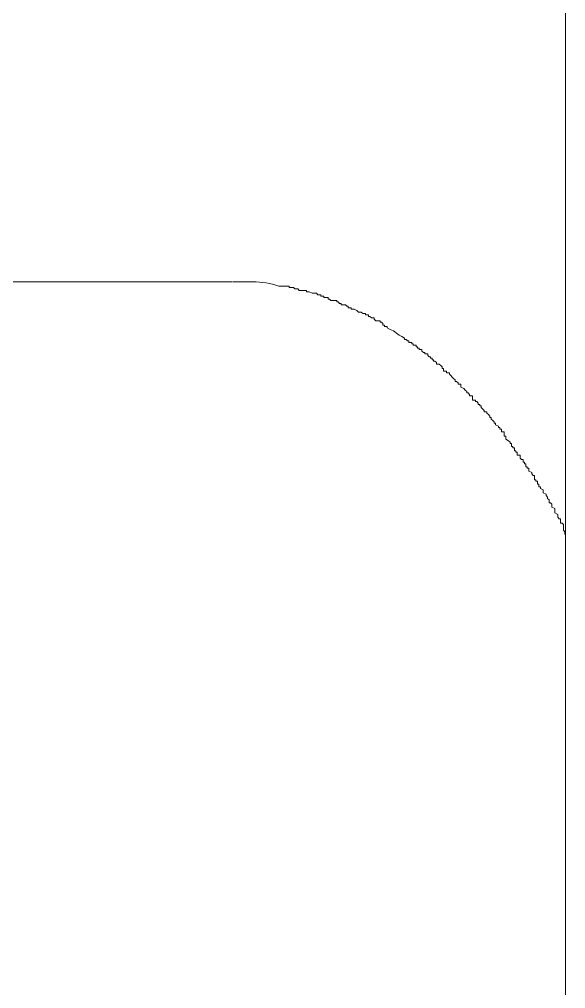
# Model space of a CAD drawing. Header units: millimetres. Extents: x 5194 to 16594, y 329 to 7592.
# Drawn here: x 11540.21 to 11548.72, y 4067.53 to 4082.61 of the extents above; entities that cross this region are included whole.
import ezdxf

# ---------------------------------------------------------------- set-up
doc = ezdxf.new("R2010")
doc.units = ezdxf.units.MM
doc.header["$MEASUREMENT"] = 0
doc.layers.add('PDF_Geometry', color=7, linetype='Continuous', true_color=0x231f20)

msp = doc.modelspace()

# ---------------------------------------------------------------- linework, layer by layer
at = {"layer": 'PDF_Geometry', "color": 0, "lineweight": 9}
for p, q in [((11548.715, 4105.18), (11548.715, 3860.06)), ((11514.894, 4078.53), (11543.522, 4078.53)), ((11543.532, 4078.53), (11543.554, 4078.53)), ((11543.554, 4078.53), (11543.577, 4078.53)), ((11544.386, 4078.462), (11544.409, 4078.462)), ((11544.409, 4078.462), (11544.409, 4078.44)), ((11544.409, 4078.44), (11544.431, 4078.44)), ((11544.431, 4078.44), (11544.454, 4078.44)), ((11544.454, 4078.44), (11544.476, 4078.44)), ((11544.476, 4078.44), (11544.499, 4078.417)), ((11544.499, 4078.417), (11544.544, 4078.417)), ((11544.544, 4078.417), (11544.566, 4078.395)), ((11544.566, 4078.395), (11544.589, 4078.395)), ((11544.589, 4078.395), (11544.611, 4078.395)), ((11544.611, 4078.395), (11544.634, 4078.395)), ((11544.634, 4078.395), (11544.656, 4078.395)), ((11544.656, 4078.395), (11544.679, 4078.395)), ((11544.679, 4078.395), (11544.679, 4078.373)), ((11544.679, 4078.373), (11544.724, 4078.373)), ((11544.724, 4078.373), (11544.769, 4078.35)), ((11544.769, 4078.35), (11544.791, 4078.35)), ((11544.791, 4078.35), (11544.814, 4078.35)), ((11544.814, 4078.35), (11544.836, 4078.35)), ((11544.836, 4078.35), (11544.859, 4078.328)), ((11544.859, 4078.328), (11544.903, 4078.328)), ((11544.903, 4078.328), (11544.903, 4078.305)), ((11544.903, 4078.305), (11544.948, 4078.305)), ((11544.948, 4078.305), (11544.948, 4078.283)), ((11544.948, 4078.283), (11544.971, 4078.283)), ((11544.971, 4078.283), (11544.993, 4078.283)), ((11544.993, 4078.283), (11545.016, 4078.283)), ((11545.016, 4078.283), (11545.016, 4078.26)), ((11545.016, 4078.26), (11545.038, 4078.26)), ((11545.038, 4078.26), (11545.061, 4078.238)), ((11545.061, 4078.238), (11545.106, 4078.238)), ((11545.106, 4078.238), (11545.128, 4078.238)), ((11545.128, 4078.238), (11545.151, 4078.238)), ((11545.151, 4078.238), (11545.151, 4078.215)), ((11545.151, 4078.215), (11545.173, 4078.215)), ((11545.173, 4078.215), (11545.196, 4078.193)), ((11545.196, 4078.193), (11545.218, 4078.193)), ((11545.218, 4078.193), (11545.218, 4078.17)), ((11545.218, 4078.17), (11545.241, 4078.17)), ((11545.241, 4078.17), (11545.286, 4078.17)), ((11545.286, 4078.17), (11545.308, 4078.148)), ((11545.308, 4078.148), (11545.331, 4078.148)), ((11545.331, 4078.148), (11545.331, 4078.125)), ((11545.331, 4078.125), (11545.353, 4078.125)), ((11545.353, 4078.125), (11545.376, 4078.125)), ((11545.376, 4078.125), (11545.376, 4078.103)), ((11545.376, 4078.103), (11545.398, 4078.103)), ((11545.398, 4078.103), (11545.421, 4078.103)), ((11545.421, 4078.103), (11545.466, 4078.08)), ((11545.466, 4078.08), (11545.488, 4078.058)), ((11545.488, 4078.058), (11545.511, 4078.058)), ((11545.511, 4078.058), (11545.533, 4078.058)), ((11545.533, 4078.058), (11545.556, 4078.035)), ((11545.556, 4078.035), (11545.578, 4078.035)), ((11545.578, 4078.035), (11545.601, 4078.035)), ((11545.601, 4078.035), (11545.601, 4078.013)), ((11545.601, 4078.013), (11545.646, 4078.013)), ((11545.646, 4078.013), (11545.646, 4077.99)), ((11545.646, 4077.99), (11545.668, 4077.99)), ((11545.668, 4077.99), (11545.691, 4077.968)), ((11545.691, 4077.968), (11545.713, 4077.968)), ((11545.713, 4077.968), (11545.736, 4077.968)), ((11545.736, 4077.968), (11545.736, 4077.945)), ((11545.736, 4077.945), (11545.758, 4077.923)), ((11545.758, 4077.923), (11545.781, 4077.923)), ((11545.781, 4077.923), (11545.826, 4077.923)), ((11545.826, 4077.923), (11545.826, 4077.9)), ((11545.826, 4077.9), (11545.848, 4077.9)), ((11545.848, 4077.9), (11545.871, 4077.878)), ((11545.871, 4077.878), (11545.871, 4077.855)), ((11545.871, 4077.855), (11545.893, 4077.855)), ((11545.893, 4077.855), (11545.893, 4077.833)), ((11545.893, 4077.833), (11545.915, 4077.833)), ((11545.915, 4077.833), (11545.938, 4077.833)), ((11545.938, 4077.833), (11545.938, 4077.81)), ((11545.938, 4077.81), (11545.983, 4077.788)), ((11546.163, 4077.675), (11546.208, 4077.653)), ((11546.208, 4077.653), (11546.208, 4077.63)), ((11546.208, 4077.63), (11546.23, 4077.63)), ((11546.23, 4077.63), (11546.253, 4077.608)), ((11546.253, 4077.608), (11546.275, 4077.608)), ((11546.275, 4077.608), (11546.275, 4077.585)), ((11546.275, 4077.585), (11546.298, 4077.585)), ((11546.298, 4077.585), (11546.32, 4077.585)), ((11546.32, 4077.585), (11546.32, 4077.563)), ((11546.32, 4077.563), (11546.343, 4077.563)), ((11546.343, 4077.563), (11546.343, 4077.54)), ((11546.343, 4077.54), (11546.388, 4077.54)), ((11546.388, 4077.54), (11546.388, 4077.518)), ((11546.388, 4077.518), (11546.41, 4077.518)), ((11546.41, 4077.518), (11546.41, 4077.495)), ((11546.41, 4077.495), (11546.433, 4077.495)), ((11546.433, 4077.495), (11546.433, 4077.473)), ((11546.433, 4077.473), (11546.455, 4077.473)), ((11546.455, 4077.473), (11546.478, 4077.473)), ((11546.478, 4077.473), (11546.478, 4077.45)), ((11546.478, 4077.45), (11546.5, 4077.428)), ((11546.5, 4077.428), (11546.523, 4077.428)), ((11546.523, 4077.428), (11546.523, 4077.405)), ((11546.523, 4077.405), (11546.568, 4077.405)), ((11546.568, 4077.405), (11546.568, 4077.383)), ((11546.568, 4077.383), (11546.59, 4077.36)), ((11546.59, 4077.36), (11546.613, 4077.36)), ((11546.613, 4077.36), (11546.613, 4077.338)), ((11546.613, 4077.338), (11546.635, 4077.338)), ((11546.635, 4077.338), (11546.635, 4077.316)), ((11546.635, 4077.316), (11546.658, 4077.316)), ((11546.658, 4077.316), (11546.658, 4077.293)), ((11546.658, 4077.293), (11546.68, 4077.293)), ((11546.68, 4077.293), (11546.703, 4077.271)), ((11546.703, 4077.271), (11546.703, 4077.248)), ((11546.703, 4077.248), (11546.748, 4077.248)), ((11546.748, 4077.248), (11546.77, 4077.226)), ((11546.77, 4077.226), (11546.793, 4077.203)), ((11546.793, 4077.203), (11546.793, 4077.181)), ((11546.793, 4077.181), (11546.815, 4077.181)), ((11546.815, 4077.181), (11546.815, 4077.158)), ((11546.815, 4077.158), (11546.815, 4077.136)), ((11546.815, 4077.136), (11546.838, 4077.136)), ((11546.838, 4077.136), (11546.86, 4077.136)), ((11546.86, 4077.136), (11546.86, 4077.113)), ((11546.86, 4077.113), (11546.905, 4077.113)), ((11546.905, 4077.113), (11546.905, 4077.091)), ((11546.905, 4077.091), (11546.928, 4077.068)), ((11546.928, 4077.068), (11546.95, 4077.046)), ((11546.95, 4077.046), (11546.972, 4077.023)), ((11546.972, 4077.023), (11546.995, 4077.001)), ((11546.995, 4077.001), (11546.995, 4076.978)), ((11546.995, 4076.978), (11547.017, 4076.978)), ((11547.017, 4076.978), (11547.04, 4076.956)), ((11547.04, 4076.956), (11547.04, 4076.933)), ((11547.04, 4076.933), (11547.085, 4076.933)), ((11547.085, 4076.933), (11547.085, 4076.911)), ((11547.085, 4076.911), (11547.085, 4076.888)), ((11547.085, 4076.888), (11547.13, 4076.866)), ((11547.13, 4076.866), (11547.152, 4076.843)), ((11547.152, 4076.843), (11547.175, 4076.821)), ((11547.175, 4076.821), (11547.175, 4076.798)), ((11547.175, 4076.798), (11547.197, 4076.798)), ((11547.197, 4076.798), (11547.22, 4076.776)), ((11547.22, 4076.776), (11547.22, 4076.753)), ((11547.22, 4076.753), (11547.265, 4076.753)), ((11547.265, 4076.753), (11547.265, 4076.731)), ((11547.265, 4076.731), (11547.265, 4076.708)), ((11547.265, 4076.708), (11547.265, 4076.686)), ((11547.265, 4076.686), (11547.31, 4076.686)), ((11547.31, 4076.686), (11547.31, 4076.663)), ((11547.31, 4076.663), (11547.332, 4076.663)), ((11547.332, 4076.663), (11547.355, 4076.641)), ((11547.355, 4076.641), (11547.355, 4076.618)), ((11547.355, 4076.618), (11547.377, 4076.618)), ((11547.377, 4076.618), (11547.377, 4076.596)), ((11547.377, 4076.596), (11547.4, 4076.596)), ((11547.4, 4076.596), (11547.4, 4076.573)), ((11547.4, 4076.573), (11547.422, 4076.551)), ((11547.422, 4076.551), (11547.445, 4076.528)), ((11547.445, 4076.528), (11547.445, 4076.506)), ((11547.445, 4076.506), (11547.49, 4076.506)), ((11547.49, 4076.506), (11547.49, 4076.483)), ((11547.49, 4076.483), (11547.512, 4076.461)), ((11547.512, 4076.461), (11547.535, 4076.438)), ((11547.535, 4076.438), (11547.535, 4076.416)), ((11547.535, 4076.416), (11547.557, 4076.416)), ((11547.557, 4076.416), (11547.557, 4076.393)), ((11547.557, 4076.393), (11547.58, 4076.371)), ((11547.58, 4076.371), (11547.602, 4076.348)), ((11547.602, 4076.348), (11547.602, 4076.326)), ((11547.602, 4076.326), (11547.625, 4076.326)), ((11547.625, 4076.326), (11547.625, 4076.303)), ((11547.625, 4076.303), (11547.67, 4076.281)), ((11547.67, 4076.281), (11547.67, 4076.259)), ((11547.67, 4076.259), (11547.692, 4076.259)), ((11547.692, 4076.259), (11547.692, 4076.236)), ((11547.692, 4076.236), (11547.715, 4076.236)), ((11547.715, 4076.236), (11547.715, 4076.214)), ((11547.715, 4076.214), (11547.715, 4076.191)), ((11547.715, 4076.191), (11547.737, 4076.191)), ((11547.737, 4076.191), (11547.76, 4076.191)), ((11547.76, 4076.191), (11547.76, 4076.169)), ((11547.76, 4076.169), (11547.76, 4076.146)), ((11547.76, 4076.146), (11547.76, 4076.124)), ((11547.76, 4076.124), (11547.782, 4076.124)), ((11547.782, 4076.124), (11547.782, 4076.101)), ((11547.782, 4076.101), (11547.782, 4076.079)), ((11547.782, 4076.079), (11547.827, 4076.056)), ((11547.827, 4076.056), (11547.85, 4076.034)), ((11547.85, 4076.034), (11547.85, 4076.011)), ((11547.85, 4076.011), (11547.872, 4076.011)), ((11547.872, 4076.011), (11547.872, 4075.989)), ((11547.872, 4075.989), (11547.872, 4075.966)), ((11547.872, 4075.966), (11547.895, 4075.966)), ((11547.895, 4075.966), (11547.895, 4075.944)), ((11547.895, 4075.944), (11547.917, 4075.944)), ((11547.917, 4075.944), (11547.917, 4075.921)), ((11547.917, 4075.921), (11547.917, 4075.899)), ((11547.917, 4075.899), (11547.94, 4075.899)), ((11547.94, 4075.899), (11547.94, 4075.876)), ((11547.94, 4075.876), (11547.962, 4075.876)), ((11547.962, 4075.876), (11547.962, 4075.854)), ((11547.962, 4075.854), (11547.962, 4075.831)), ((11547.962, 4075.831), (11548.007, 4075.831)), ((11548.007, 4075.831), (11548.007, 4075.809)), ((11548.007, 4075.809), (11548.007, 4075.786)), ((11548.007, 4075.786), (11548.029, 4075.764)), ((11548.029, 4075.764), (11548.052, 4075.764)), ((11548.052, 4075.764), (11548.052, 4075.741)), ((11548.052, 4075.741), (11548.052, 4075.719)), ((11548.052, 4075.719), (11548.074, 4075.719)), ((11548.074, 4075.719), (11548.074, 4075.696)), ((11548.074, 4075.696), (11548.097, 4075.696)), ((11548.097, 4075.696), (11548.097, 4075.674)), ((11548.097, 4075.674), (11548.097, 4075.651)), ((11548.097, 4075.651), (11548.119, 4075.651)), ((11548.119, 4075.651), (11548.119, 4075.629)), ((11548.119, 4075.629), (11548.142, 4075.629)), ((11548.142, 4075.629), (11548.142, 4075.606)), ((11548.142, 4075.606), (11548.142, 4075.584)), ((11548.142, 4075.584), (11548.187, 4075.561)), ((11548.187, 4075.561), (11548.187, 4075.539)), ((11548.187, 4075.539), (11548.209, 4075.516)), ((11548.209, 4075.516), (11548.232, 4075.516)), ((11548.232, 4075.516), (11548.232, 4075.494)), ((11548.232, 4075.494), (11548.232, 4075.471)), ((11548.232, 4075.471), (11548.232, 4075.449)), ((11548.232, 4075.449), (11548.254, 4075.449)), ((11548.254, 4075.449), (11548.254, 4075.426)), ((11548.254, 4075.426), (11548.277, 4075.426)), ((11548.277, 4075.426), (11548.277, 4075.404)), ((11548.277, 4075.404), (11548.277, 4075.381)), ((11548.277, 4075.381), (11548.299, 4075.381)), ((11548.299, 4075.381), (11548.299, 4075.359)), ((11548.299, 4075.359), (11548.299, 4075.336)), ((11548.299, 4075.336), (11548.322, 4075.336)), ((11548.322, 4075.336), (11548.322, 4075.314)), ((11548.322, 4075.314), (11548.367, 4075.291)), ((11548.367, 4075.291), (11548.367, 4075.269)), ((11548.367, 4075.269), (11548.367, 4075.246)), ((11548.367, 4075.246), (11548.412, 4075.224)), ((11548.412, 4075.224), (11548.412, 4075.202)), ((11548.412, 4075.202), (11548.434, 4075.179)), ((11548.434, 4075.179), (11548.434, 4075.157)), ((11548.434, 4075.157), (11548.457, 4075.134)), ((11548.457, 4075.134), (11548.457, 4075.112)), ((11548.457, 4075.112), (11548.457, 4075.089)), ((11548.457, 4075.089), (11548.479, 4075.089)), ((11548.479, 4075.089), (11548.502, 4075.067)), ((11548.502, 4075.067), (11548.502, 4075.044)), ((11548.502, 4075.044), (11548.502, 4075.022)), ((11548.502, 4075.022), (11548.547, 4074.999)), ((11548.547, 4074.999), (11548.547, 4074.977)), ((11548.547, 4074.977), (11548.547, 4074.954)), ((11548.547, 4074.954), (11548.547, 4074.932)), ((11548.547, 4074.932), (11548.592, 4074.909)), ((11548.592, 4074.909), (11548.592, 4074.887)), ((11548.592, 4074.887), (11548.592, 4074.864)), ((11548.592, 4074.864), (11548.614, 4074.842)), ((11548.614, 4074.842), (11548.637, 4074.842)), ((11548.637, 4074.842), (11548.637, 4074.819)), ((11548.637, 4074.819), (11548.637, 4074.797)), ((11548.637, 4074.797), (11548.637, 4074.774)), ((11548.637, 4074.774), (11548.659, 4074.774)), ((11548.659, 4074.774), (11548.682, 4074.752)), ((11548.682, 4074.752), (11548.682, 4074.729)), ((11548.682, 4074.729), (11548.682, 4074.707)), ((11548.682, 4074.707), (11548.682, 4074.684)), ((11548.682, 4074.684), (11548.682, 4074.662)), ((11548.682, 4074.662), (11548.704, 4074.639)), ((11548.704, 4074.639), (11548.704, 4074.617)), ((11548.704, 4074.617), (11548.704, 4074.594))]:
    msp.add_line(p, q, dxfattribs=at)
msp.add_ellipse((11543.818, 4077.113), major_axis=(-1.002, 1.002), ratio=1, start_param=-1.095857, end_param=-0.805237, dxfattribs=at)
for points in [[(11543.577, 4078.53), (11543.667, 4078.53), (11543.757, 4078.53), (11543.846, 4078.53)], [(11544.251, 4078.462), (11544.296, 4078.462), (11544.341, 4078.462), (11544.386, 4078.462)], [(11545.983, 4077.788), (11546.05, 4077.765), (11546.118, 4077.698), (11546.163, 4077.675)]]:
    msp.add_open_spline(points, degree=3, dxfattribs=at)

doc.saveas('drawing.dxf')
